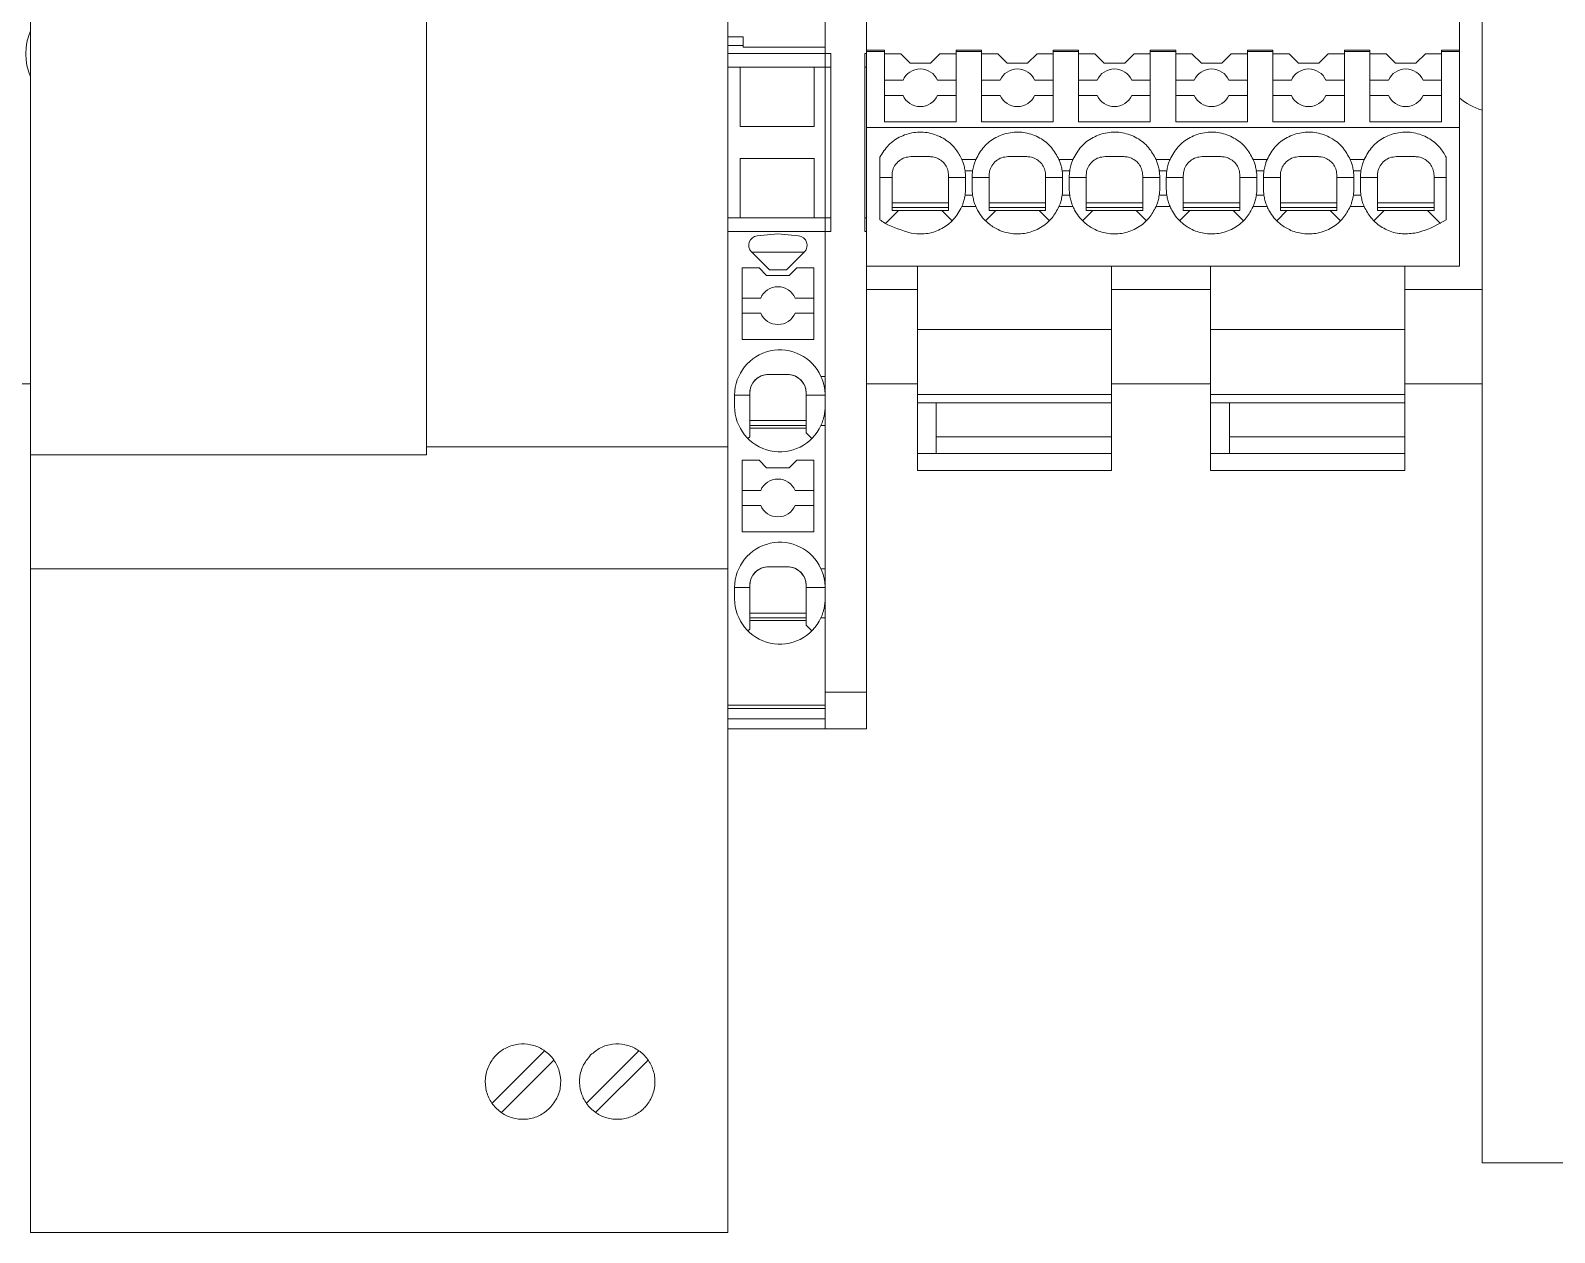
# Model space of a CAD drawing. Header units: millimetres. Extents: x 91 to 341, y 63 to 263.
# Drawn here: x 161.93 to 202.35, y 168.29 to 200.16 of the extents above; entities that cross this region are included whole.
import ezdxf

# ---------------------------------------------------------------- set-up
doc = ezdxf.new("R2010")
doc.units = ezdxf.units.MM

msp = doc.modelspace()

# ---------------------------------------------------------------- linework, layer by layer
at = {"color": 7, "linetype": 'Continuous', "lineweight": 15}
for p, q in [((161.927, 188.903), (161.927, 233.289)), ((180.427, 189.124), (180.427, 233.289)), ((200.427, 229.139), (200.427, 170.139)), ((183.002, 216.759), (183.002, 199.548)), ((184.102, 199.548), (184.102, 216.759)), ((199.827, 201.589), (199.827, 199.639)), ((180.827, 199.992), (180.427, 199.992)), ((180.427, 199.764), (180.827, 199.764)), ((180.827, 199.992), (180.827, 199.764)), ((180.827, 199.764), (180.827, 199.714)), ((180.827, 199.714), (183.002, 199.714)), ((183.002, 199.714), (183.002, 199.548)), ((180.427, 199.548), (183.002, 199.548)), ((183.002, 199.548), (183.152, 199.548)), ((183.002, 199.189), (183.002, 199.548)), ((183.152, 199.548), (183.152, 194.83)), ((184.052, 194.83), (184.052, 199.548)), ((184.052, 199.548), (184.102, 199.548)), ((184.577, 199.639), (184.102, 199.639)), ((184.577, 199.604), (184.102, 199.604)), ((184.102, 199.189), (184.102, 199.548)), ((184.577, 199.639), (184.577, 199.604)), ((184.577, 199.604), (184.577, 197.739)), ((185.007, 199.539), (184.577, 199.539)), ((185.257, 199.289), (185.007, 199.539)), ((185.798, 199.289), (185.257, 199.289)), ((186.048, 199.539), (185.798, 199.289)), ((186.477, 199.539), (186.048, 199.539)), ((187.152, 199.639), (186.477, 199.639)), ((186.477, 199.604), (186.477, 199.639)), ((186.477, 197.739), (186.477, 199.604)), ((186.477, 199.604), (187.152, 199.604)), ((187.152, 199.639), (187.152, 199.604)), ((187.152, 199.604), (187.152, 197.739)), ((187.582, 199.539), (187.152, 199.539)), ((187.832, 199.289), (187.582, 199.539)), ((188.373, 199.289), (187.832, 199.289)), ((188.623, 199.539), (188.373, 199.289)), ((189.052, 199.539), (188.623, 199.539)), ((189.052, 199.604), (189.052, 199.639)), ((189.727, 199.639), (189.052, 199.639)), ((189.052, 197.739), (189.052, 199.604)), ((189.052, 199.604), (189.727, 199.604)), ((189.727, 199.639), (189.727, 199.604)), ((189.727, 199.604), (189.727, 197.739)), ((190.157, 199.539), (189.727, 199.539)), ((190.407, 199.289), (190.157, 199.539)), ((190.948, 199.289), (190.407, 199.289)), ((191.198, 199.539), (190.948, 199.289)), ((191.627, 199.539), (191.198, 199.539)), ((191.627, 199.604), (191.627, 199.639)), ((192.302, 199.639), (191.627, 199.639)), ((191.627, 197.739), (191.627, 199.604)), ((191.627, 199.604), (192.302, 199.604)), ((192.302, 199.639), (192.302, 199.604)), ((192.302, 199.604), (192.302, 197.739)), ((192.732, 199.539), (192.302, 199.539)), ((192.982, 199.289), (192.732, 199.539)), ((193.523, 199.289), (192.982, 199.289)), ((193.773, 199.539), (193.523, 199.289)), ((194.202, 199.539), (193.773, 199.539)), ((194.877, 199.639), (194.202, 199.639)), ((194.202, 199.604), (194.202, 199.639)), ((194.202, 197.739), (194.202, 199.604)), ((194.202, 199.604), (194.877, 199.604)), ((194.877, 199.639), (194.877, 199.604)), ((194.877, 199.604), (194.877, 197.739)), ((195.307, 199.539), (194.877, 199.539)), ((195.557, 199.289), (195.307, 199.539)), ((196.098, 199.289), (195.557, 199.289)), ((196.348, 199.539), (196.098, 199.289)), ((196.777, 199.539), (196.348, 199.539)), ((197.452, 199.639), (196.777, 199.639)), ((196.777, 199.604), (196.777, 199.639)), ((196.777, 197.739), (196.777, 199.604)), ((196.777, 199.604), (197.452, 199.604)), ((197.452, 199.639), (197.452, 199.604)), ((197.452, 199.604), (197.452, 197.739)), ((197.882, 199.539), (197.452, 199.539)), ((198.132, 199.289), (197.882, 199.539)), ((198.673, 199.289), (198.132, 199.289)), ((198.923, 199.539), (198.673, 199.289)), ((199.352, 199.539), (198.923, 199.539)), ((199.827, 199.639), (199.352, 199.639)), ((199.352, 199.604), (199.352, 199.639)), ((199.352, 197.739), (199.352, 199.604)), ((199.352, 199.604), (199.827, 199.604)), ((199.827, 199.639), (199.827, 199.604)), ((199.827, 199.604), (199.827, 197.589)), ((183.002, 199.189), (180.427, 199.189)), ((180.752, 199.189), (180.752, 197.614)), ((182.715, 197.614), (182.715, 199.189)), ((183.152, 199.189), (183.002, 199.189)), ((183.002, 195.189), (183.002, 199.189)), ((184.052, 199.189), (184.102, 199.189)), ((184.102, 195.189), (184.102, 199.189)), ((184.577, 198.839), (185.069, 198.839)), ((185.986, 198.839), (186.477, 198.839)), ((187.152, 198.839), (187.644, 198.839)), ((188.561, 198.839), (189.052, 198.839)), ((189.727, 198.839), (190.219, 198.839)), ((191.136, 198.839), (191.627, 198.839)), ((192.302, 198.839), (192.794, 198.839)), ((193.711, 198.839), (194.202, 198.839)), ((194.877, 198.839), (195.369, 198.839)), ((196.286, 198.839), (196.777, 198.839)), ((197.452, 198.839), (197.944, 198.839)), ((198.861, 198.839), (199.352, 198.839)), ((185.069, 198.439), (184.577, 198.439)), ((185.986, 198.439), (186.477, 198.439)), ((187.644, 198.439), (187.152, 198.439)), ((188.561, 198.439), (189.052, 198.439)), ((190.219, 198.439), (189.727, 198.439)), ((191.136, 198.439), (191.627, 198.439)), ((192.794, 198.439), (192.302, 198.439)), ((193.711, 198.439), (194.202, 198.439)), ((195.369, 198.439), (194.877, 198.439)), ((196.286, 198.439), (196.777, 198.439)), ((197.944, 198.439), (197.452, 198.439)), ((198.861, 198.439), (199.352, 198.439)), ((184.577, 197.739), (186.477, 197.739)), ((187.152, 197.739), (189.052, 197.739)), ((189.727, 197.739), (191.627, 197.739)), ((192.302, 197.739), (194.202, 197.739)), ((194.877, 197.739), (196.777, 197.739)), ((197.452, 197.739), (199.352, 197.739)), ((180.752, 197.614), (182.715, 197.614)), ((199.827, 197.589), (184.102, 197.589)), ((199.827, 193.914), (199.827, 197.589)), ((182.715, 196.764), (180.752, 196.764)), ((180.752, 196.764), (180.752, 195.189)), ((182.715, 195.189), (182.715, 196.764)), ((184.452, 195.139), (184.452, 196.797)), ((186.629, 196.739), (187, 196.739)), ((189.204, 196.739), (189.575, 196.739)), ((191.779, 196.739), (192.15, 196.739)), ((194.354, 196.739), (194.725, 196.739)), ((196.929, 196.739), (197.3, 196.739)), ((199.477, 196.797), (199.477, 195.139)), ((184.777, 196.264), (184.452, 196.264)), ((184.777, 196.314), (184.777, 196.264)), ((184.777, 196.264), (184.777, 195.389)), ((186.277, 196.264), (186.277, 196.314)), ((186.61, 196.264), (186.277, 196.264)), ((186.277, 196.264), (186.277, 195.389)), ((186.727, 196.264), (186.61, 196.264)), ((186.915, 196.438), (186.715, 196.438)), ((186.727, 196.264), (186.727, 195.964)), ((186.902, 195.964), (186.902, 196.264)), ((187.02, 196.264), (186.902, 196.264)), ((187.352, 196.264), (187.02, 196.264)), ((187.352, 196.264), (187.352, 196.314)), ((187.352, 196.264), (187.352, 195.389)), ((188.852, 196.264), (188.852, 196.314)), ((189.302, 196.264), (188.852, 196.264)), ((188.852, 196.264), (188.852, 195.389)), ((189.49, 196.438), (189.29, 196.438)), ((189.302, 195.964), (189.302, 196.264)), ((189.477, 196.264), (189.477, 195.964)), ((189.595, 196.264), (189.477, 196.264)), ((189.927, 196.264), (189.595, 196.264)), ((189.927, 196.264), (189.927, 196.314)), ((189.927, 196.264), (189.927, 195.389)), ((191.427, 196.264), (191.427, 196.314)), ((191.877, 196.264), (191.427, 196.264)), ((191.427, 196.264), (191.427, 195.389)), ((192.065, 196.438), (191.865, 196.438)), ((191.877, 195.964), (191.877, 196.264)), ((192.052, 196.264), (192.052, 195.964)), ((192.17, 196.264), (192.052, 196.264)), ((192.502, 196.264), (192.17, 196.264)), ((192.502, 196.264), (192.502, 196.314)), ((192.502, 196.264), (192.502, 195.389)), ((194.002, 196.264), (194.002, 196.314)), ((194.452, 196.264), (194.002, 196.264)), ((194.002, 196.264), (194.002, 195.389)), ((194.64, 196.438), (194.44, 196.438)), ((194.452, 195.964), (194.452, 196.264)), ((194.627, 195.964), (194.627, 196.264)), ((194.627, 196.264), (195.077, 196.264)), ((195.077, 196.314), (195.077, 196.264)), ((195.077, 196.264), (195.077, 195.389)), ((196.577, 196.264), (196.577, 196.314)), ((197.027, 196.264), (196.577, 196.264)), ((196.577, 196.264), (196.577, 195.389)), ((197.015, 196.438), (197.215, 196.438)), ((197.027, 195.964), (197.027, 196.264)), ((197.202, 196.264), (197.652, 196.264)), ((197.202, 196.264), (197.202, 195.964)), ((197.652, 196.314), (197.652, 196.264)), ((197.652, 196.264), (197.652, 195.389)), ((199.152, 196.264), (199.152, 196.314)), ((199.477, 196.264), (199.152, 196.264)), ((199.152, 196.264), (199.152, 195.389)), ((186.715, 195.79), (186.915, 195.79)), ((189.49, 195.79), (189.29, 195.79)), ((192.065, 195.79), (191.865, 195.79)), ((194.44, 195.79), (194.64, 195.79)), ((197.015, 195.79), (197.215, 195.79)), ((184.952, 195.389), (184.607, 195.043)), ((184.777, 195.589), (186.277, 195.589)), ((186.277, 195.464), (184.777, 195.464)), ((184.777, 195.389), (184.952, 195.389)), ((186.102, 195.389), (184.952, 195.389)), ((186.376, 195.115), (186.102, 195.389)), ((186.277, 195.389), (186.102, 195.389)), ((187, 195.489), (186.629, 195.489)), ((187.527, 195.389), (187.254, 195.115)), ((187.352, 195.589), (188.852, 195.589)), ((188.852, 195.464), (187.352, 195.464)), ((187.352, 195.389), (187.527, 195.389)), ((188.677, 195.389), (187.527, 195.389)), ((188.677, 195.389), (188.951, 195.115)), ((188.677, 195.389), (188.852, 195.389)), ((189.575, 195.489), (189.204, 195.489)), ((190.102, 195.389), (189.829, 195.115)), ((189.927, 195.589), (191.427, 195.589)), ((191.427, 195.464), (189.927, 195.464)), ((189.927, 195.389), (190.102, 195.389)), ((191.252, 195.389), (190.102, 195.389)), ((191.252, 195.389), (191.526, 195.115)), ((191.252, 195.389), (191.427, 195.389)), ((192.15, 195.489), (191.779, 195.489)), ((192.677, 195.389), (192.404, 195.115)), ((192.502, 195.589), (194.002, 195.589)), ((194.002, 195.464), (192.502, 195.464)), ((192.502, 195.389), (192.677, 195.389)), ((193.827, 195.389), (192.677, 195.389)), ((193.827, 195.389), (194.101, 195.115)), ((193.827, 195.389), (194.002, 195.389)), ((194.725, 195.489), (194.354, 195.489)), ((195.252, 195.389), (194.979, 195.115)), ((195.077, 195.589), (196.577, 195.589)), ((196.577, 195.464), (195.077, 195.464)), ((195.077, 195.389), (195.252, 195.389)), ((196.402, 195.389), (195.252, 195.389)), ((196.402, 195.389), (196.676, 195.115)), ((196.402, 195.389), (196.577, 195.389)), ((197.3, 195.489), (196.929, 195.489)), ((197.554, 195.115), (197.827, 195.389)), ((199.152, 195.589), (197.652, 195.589)), ((197.652, 195.464), (199.152, 195.464)), ((197.652, 195.389), (197.827, 195.389)), ((197.827, 195.389), (198.977, 195.389)), ((198.977, 195.389), (199.323, 195.043)), ((199.152, 195.389), (198.977, 195.389)), ((183.002, 195.189), (180.427, 195.189)), ((183.002, 194.83), (180.427, 194.83)), ((183.152, 195.189), (183.002, 195.189)), ((183.002, 194.83), (183.002, 195.189)), ((183.152, 194.83), (183.002, 194.83)), ((183.002, 194.83), (183.002, 182.619)), ((183.002, 194.83), (183.002, 190.989)), ((184.052, 195.189), (184.102, 195.189)), ((184.102, 194.83), (184.052, 194.83)), ((184.102, 194.83), (184.102, 195.189)), ((184.102, 182.619), (184.102, 194.83)), ((181.752, 194.765), (181.204, 194.713)), ((182.301, 194.713), (181.752, 194.765)), ((181.051, 194.287), (181.524, 193.814)), ((182.446, 194.279), (181.059, 194.279)), ((181.981, 193.814), (182.454, 194.287)), ((181.252, 193.864), (180.802, 193.864)), ((180.802, 193.864), (180.802, 191.964)), ((181.452, 193.664), (181.252, 193.864)), ((182.052, 193.664), (181.452, 193.664)), ((181.981, 193.814), (181.524, 193.814)), ((182.252, 193.864), (182.052, 193.664)), ((182.702, 193.864), (182.252, 193.864)), ((182.702, 191.964), (182.702, 193.864)), ((184.102, 193.914), (199.827, 193.914)), ((185.452, 193.914), (185.452, 192.229)), ((190.602, 193.914), (190.602, 192.229)), ((190.602, 193.28), (190.602, 193.914)), ((193.227, 193.28), (193.227, 193.914)), ((193.227, 193.914), (193.227, 192.229)), ((198.377, 193.914), (198.377, 192.229)), ((185.452, 193.289), (184.102, 193.289)), ((193.227, 193.289), (190.602, 193.289)), ((200.427, 193.289), (198.377, 193.289)), ((180.802, 193.064), (181.294, 193.064)), ((182.211, 193.064), (182.702, 193.064)), ((181.294, 192.664), (180.802, 192.664)), ((182.211, 192.664), (182.702, 192.664)), ((190.602, 192.229), (185.452, 192.229)), ((190.602, 191.393), (190.602, 192.128)), ((190.602, 192.118), (190.602, 191.736)), ((190.602, 192.031), (190.602, 192.032)), ((190.602, 191.736), (190.602, 192.031)), ((198.377, 192.229), (193.227, 192.229)), ((193.227, 191.393), (193.227, 192.128)), ((193.227, 192.118), (193.227, 191.736)), ((193.227, 192.032), (193.227, 192.031)), ((193.227, 192.031), (193.227, 191.736)), ((198.377, 192.229), (198.377, 190.505)), ((180.802, 191.964), (182.702, 191.964)), ((190.602, 190.939), (190.602, 191.393)), ((193.227, 190.939), (193.227, 191.393)), ((160.927, 190.789), (161.927, 190.789)), ((182.893, 190.989), (183.002, 190.989)), ((184.102, 190.789), (185.452, 190.789)), ((190.602, 190.789), (193.227, 190.789)), ((198.377, 190.789), (200.427, 190.789)), ((180.602, 190.189), (180.602, 190.489)), ((181.002, 190.489), (180.602, 190.489)), ((181.002, 190.539), (181.002, 190.489)), ((181.002, 189.389), (181.002, 190.489)), ((182.502, 190.489), (182.502, 190.539)), ((183.002, 190.489), (182.502, 190.489)), ((182.502, 190.489), (182.502, 189.489)), ((190.602, 190.505), (185.452, 190.505)), ((185.452, 190.505), (185.452, 190.289)), ((190.602, 188.489), (190.602, 190.759)), ((190.602, 190.505), (190.602, 190.289)), ((193.227, 188.489), (193.227, 190.759)), ((193.227, 190.505), (193.227, 190.289)), ((198.377, 190.505), (193.227, 190.505)), ((198.377, 190.505), (198.377, 190.289)), ((190.602, 190.289), (185.452, 190.289)), ((185.452, 190.289), (185.452, 188.939)), ((185.952, 190.289), (185.952, 189.239)), ((185.952, 188.939), (185.952, 190.289)), ((190.602, 190.289), (190.602, 189.239)), ((190.602, 190.289), (190.602, 190.289)), ((193.227, 190.289), (193.227, 190.289)), ((193.227, 190.289), (193.227, 188.939)), ((198.377, 190.289), (193.227, 190.289)), ((193.727, 188.939), (193.727, 190.289)), ((198.377, 190.289), (198.377, 189.389)), ((182.502, 189.814), (181.002, 189.814)), ((181.002, 189.689), (182.502, 189.689)), ((181.002, 189.614), (182.502, 189.614)), ((183.002, 189.689), (182.893, 189.689)), ((183.002, 189.689), (183.002, 185.889)), ((180.954, 189.34), (181.002, 189.389)), ((182.502, 189.489), (182.651, 189.34)), ((190.602, 189.389), (185.952, 189.389)), ((185.952, 189.389), (185.952, 188.939)), ((185.952, 189.239), (185.952, 189.239)), ((198.377, 189.389), (193.727, 189.389)), ((198.377, 189.389), (198.377, 188.939)), ((161.927, 188.906), (172.431, 188.906)), ((161.927, 185.887), (161.927, 188.906)), ((172.431, 189.124), (180.427, 189.124)), ((172.431, 188.906), (172.431, 189.124)), ((180.427, 185.887), (180.427, 189.124)), ((185.452, 188.939), (185.952, 188.939)), ((185.452, 188.939), (185.452, 188.489)), ((185.952, 188.939), (190.602, 188.939)), ((190.602, 188.489), (190.602, 188.939)), ((193.227, 188.939), (193.227, 188.489)), ((193.227, 188.939), (193.727, 188.939)), ((193.727, 188.939), (198.377, 188.939)), ((198.377, 188.489), (198.377, 188.939)), ((181.252, 188.764), (180.802, 188.764)), ((180.802, 188.764), (180.802, 186.864)), ((181.452, 188.564), (181.252, 188.764)), ((182.052, 188.564), (181.452, 188.564)), ((182.252, 188.764), (182.052, 188.564)), ((182.702, 188.764), (182.252, 188.764)), ((182.702, 186.864), (182.702, 188.764)), ((190.602, 188.489), (185.452, 188.489)), ((190.602, 188.489), (190.602, 188.489)), ((193.227, 188.489), (193.227, 188.489)), ((198.377, 188.489), (193.227, 188.489)), ((180.802, 187.964), (181.294, 187.964)), ((182.211, 187.964), (182.702, 187.964)), ((181.294, 187.564), (180.802, 187.564)), ((182.211, 187.564), (182.702, 187.564)), ((180.802, 186.864), (182.702, 186.864)), ((180.427, 185.887), (161.927, 185.887)), ((161.927, 168.289), (161.927, 185.887)), ((180.427, 168.289), (180.427, 185.887)), ((182.893, 185.889), (183.002, 185.889)), ((180.602, 185.089), (180.602, 185.389)), ((181.002, 185.389), (180.602, 185.389)), ((181.002, 185.439), (181.002, 185.389)), ((181.002, 184.289), (181.002, 185.389)), ((182.502, 185.389), (182.502, 185.439)), ((183.002, 185.389), (182.502, 185.389)), ((182.502, 185.389), (182.502, 184.389)), ((182.502, 184.714), (181.002, 184.714)), ((181.002, 184.589), (182.502, 184.589)), ((181.002, 184.514), (182.502, 184.514)), ((182.502, 184.389), (182.651, 184.24)), ((183.002, 184.589), (182.893, 184.589)), ((183.002, 184.589), (183.002, 182.267)), ((180.954, 184.24), (181.002, 184.289)), ((183.002, 182.619), (184.102, 182.619)), ((184.102, 181.639), (184.102, 182.619)), ((183.002, 182.267), (180.427, 182.267)), ((183.002, 182.182), (180.427, 182.182)), ((180.427, 181.912), (183.002, 181.912)), ((183.002, 182.267), (183.002, 182.182)), ((183.002, 182.182), (183.002, 181.651)), ((180.427, 181.639), (183.002, 181.639)), ((183.002, 181.651), (183.002, 181.639)), ((183.002, 181.639), (184.102, 181.639)), ((174.17, 171.716), (175.562, 173.109)), ((176.67, 171.716), (178.062, 173.109)), ((175.81, 172.861), (174.417, 171.469)), ((178.31, 172.861), (176.917, 171.469)), ((211.677, 170.139), (200.427, 170.139)), ((161.927, 168.289), (180.427, 168.289))]:
    msp.add_line(p, q, dxfattribs=at)
at = {"color": 7, "linetype": 'Continuous', "lineweight": 15, "flags": 128}
for points in [[(185.452, 192.229), (185.452, 191.925), (185.452, 191.63), (185.452, 191.354), (185.452, 191.104), (185.452, 190.888), (185.452, 190.713), (185.452, 190.584), (185.452, 190.505)], [(190.602, 192.229), (190.602, 191.925), (190.602, 191.63), (190.602, 191.354), (190.602, 191.104), (190.602, 190.888), (190.602, 190.713), (190.602, 190.584), (190.602, 190.505)], [(193.227, 192.229), (193.227, 191.925), (193.227, 191.63), (193.227, 191.354), (193.227, 191.104), (193.227, 190.888), (193.227, 190.713), (193.227, 190.584), (193.227, 190.505)], [(190.602, 189.239), (190.602, 189.325), (190.602, 189.376), (190.602, 189.388), (190.602, 189.359), (190.602, 189.293), (190.602, 189.194), (190.602, 189.072), (190.602, 188.939)]]:
    msp.add_lwpolyline(points, dxfattribs=at)
at = {"color": 7, "linetype": 'Continuous', "lineweight": 15}
for centre, radius, start, end in [((163.352, 199.539), 1.55, 156.8319, 203.1681), ((185.527, 198.639), 0.5, 23.5792, 156.4208), ((188.102, 198.639), 0.5, 23.5792, 156.4208), ((190.677, 198.639), 0.5, 23.5792, 156.4208), ((193.252, 198.639), 0.5, 23.5792, 156.4208), ((195.827, 198.639), 0.5, 23.5792, 156.4208), ((198.402, 198.639), 0.5, 23.5792, 156.4208), ((185.527, 198.639), 0.5, 203.5772, 336.4228), ((188.102, 198.639), 0.5, 203.5772, 336.4228), ((190.677, 198.639), 0.5, 203.5772, 336.4228), ((193.252, 198.639), 0.5, 203.5772, 336.4228), ((195.827, 198.639), 0.5, 203.5772, 336.4228), ((198.402, 198.639), 0.5, 203.5772, 336.4228), ((200.852, 199.539), 1.55, 228.6016, 254.086), ((185.527, 196.264), 1.2, 0, 8.3295), ((188.102, 196.264), 1.2, 171.6705, 180), ((188.102, 196.264), 1.2, 360, 8.3295), ((190.677, 196.264), 1.2, 171.6705, 180), ((190.677, 196.264), 1.2, 360, 8.3295), ((193.252, 196.264), 1.2, 171.6705, 180), ((193.252, 196.264), 1.2, 360, 8.3295), ((195.827, 196.264), 1.2, 171.6705, 180), ((195.827, 196.264), 1.2, 360, 8.3295), ((198.402, 196.264), 1.2, 171.6705, 180), ((185.527, 195.964), 1.2, 351.6705, 0), ((188.102, 195.964), 1.2, 180, 188.3295), ((188.102, 195.964), 1.2, 351.6705, 0), ((190.677, 195.964), 1.2, 180, 188.3295), ((190.677, 195.964), 1.2, 351.6705, 0), ((193.252, 195.964), 1.2, 180, 188.3295), ((193.252, 195.964), 1.2, 351.6705, 0), ((195.827, 195.964), 1.2, 180, 188.3295), ((195.827, 195.964), 1.2, 351.6705, 0), ((198.402, 195.964), 1.2, 180, 188.3295), ((181.227, 194.464), 0.25, 95.4405, 224.9999), ((181.227, 194.464), 0.25, 95.4405, 224.9999), ((182.277, 194.464), 0.25, 315, 84.5597), ((181.752, 192.864), 0.5, 23.5782, 156.4218), ((181.752, 192.864), 0.5, 23.5782, 156.4218), ((181.752, 192.864), 0.5, 203.5782, 336.4218), ((181.802, 190.489), 1.2, 24.6243, 180), ((181.802, 190.489), 1.2, 24.6243, 180), ((181.502, 190.539), 0.5, 90, 180), ((182.002, 190.539), 0.5, 0, 90), ((181.802, 190.189), 1.2, 180, 335.3757), ((181.752, 187.764), 0.5, 23.5782, 156.4218), ((181.752, 187.764), 0.5, 23.5782, 156.4218), ((181.752, 187.764), 0.5, 203.5782, 336.4218), ((181.802, 185.389), 1.2, 24.6243, 180), ((181.802, 185.389), 1.2, 24.6243, 180), ((181.502, 185.439), 0.5, 90, 180), ((182.002, 185.439), 0.5, 0, 90), ((181.802, 185.089), 1.2, 180, 335.3757)]:
    msp.add_arc(centre, radius, start, end, dxfattribs=at)
msp.add_open_spline([(172.434, 204.492), (172.434, 201.933), (172.433, 196.817), (172.431, 191.688), (172.431, 189.124)], degree=3, dxfattribs=at)
for points, knots in [([(184.452, 196.797), (184.524, 196.911), (184.666, 197.139), (185.008, 197.369), (185.4, 197.48), (185.81, 197.454), (186.186, 197.293), (186.472, 197.04), (186.582, 196.83), (186.629, 196.739)], [0, 0, 0, 0, 0.147363, 0.294713, 0.442402, 0.590498, 0.738658, 0.886672, 1, 1, 1, 1]), ([(187, 196.739), (187.065, 196.856), (187.195, 197.092), (187.524, 197.34), (187.91, 197.472), (188.321, 197.467), (188.705, 197.327), (189.021, 197.076), (189.145, 196.848), (189.204, 196.739)], [0, 0, 0, 0, 0.143948, 0.287889, 0.432095, 0.576765, 0.721531, 0.866201, 1, 1, 1, 1]), ([(189.575, 196.739), (189.64, 196.856), (189.77, 197.092), (190.099, 197.34), (190.485, 197.472), (190.896, 197.467), (191.28, 197.327), (191.596, 197.076), (191.72, 196.848), (191.779, 196.739)], [0, 0, 0, 0, 0.143948, 0.287889, 0.432095, 0.576765, 0.721531, 0.866201, 1, 1, 1, 1]), ([(192.15, 196.739), (192.215, 196.856), (192.345, 197.092), (192.674, 197.34), (193.06, 197.472), (193.471, 197.467), (193.855, 197.327), (194.171, 197.076), (194.295, 196.848), (194.354, 196.739)], [0, 0, 0, 0, 0.1439484, 0.2878886, 0.4320949, 0.5767645, 0.7215308, 0.8662006, 1, 1, 1, 1]), ([(194.725, 196.739), (194.79, 196.856), (194.92, 197.092), (195.249, 197.34), (195.635, 197.472), (196.046, 197.467), (196.43, 197.327), (196.746, 197.076), (196.87, 196.848), (196.929, 196.739)], [0, 0, 0, 0, 0.143948, 0.287889, 0.432095, 0.576765, 0.721531, 0.866201, 1, 1, 1, 1]), ([(197.3, 196.739), (197.365, 196.856), (197.495, 197.092), (197.824, 197.34), (198.21, 197.472), (198.621, 197.467), (199.005, 197.327), (199.303, 197.09), (199.425, 196.886), (199.477, 196.797)], [0, 0, 0, 0, 0.147323, 0.294638, 0.442226, 0.590287, 0.738447, 0.886509, 1, 1, 1, 1]), ([(185.277, 196.814), (185.221, 196.808), (185.113, 196.798), (184.959, 196.712), (184.844, 196.582), (184.785, 196.438), (184.78, 196.349), (184.777, 196.314)], [0, 0, 0, 0, 0.24189, 0.461576, 0.682395, 0.874936, 1, 1, 1, 1]), ([(185.777, 196.814), (185.731, 196.814), (185.652, 196.814), (185.521, 196.814), (185.395, 196.814), (185.32, 196.814), (185.277, 196.814)], [0, 0, 0, 0, 0.303708, 0.511417, 0.719426, 1, 1, 1, 1]), ([(186.277, 196.314), (186.273, 196.363), (186.265, 196.461), (186.199, 196.595), (186.1, 196.705), (185.97, 196.783), (185.858, 196.812), (185.793, 196.813), (185.777, 196.814)], [0, 0, 0, 0, 0.1739112, 0.3477622, 0.524107, 0.7159768, 0.9339479, 1, 1, 1, 1]), ([(186.629, 196.739), (186.637, 196.721), (186.652, 196.685), (186.689, 196.576), (186.707, 196.482), (186.715, 196.438)], [0, 0, 0, 0, 0.343173, 0.68564, 1, 1, 1, 1]), ([(186.915, 196.438), (186.924, 196.487), (186.943, 196.586), (186.98, 196.69), (186.994, 196.724), (187, 196.739)], [0, 0, 0, 0, 0.3493684, 0.6982757, 1, 1, 1, 1]), ([(187.852, 196.814), (187.796, 196.808), (187.688, 196.798), (187.534, 196.712), (187.419, 196.582), (187.36, 196.438), (187.355, 196.349), (187.352, 196.314)], [0, 0, 0, 0, 0.24189, 0.461576, 0.682395, 0.874936, 1, 1, 1, 1]), ([(188.352, 196.814), (188.306, 196.814), (188.227, 196.814), (188.096, 196.814), (187.97, 196.814), (187.895, 196.814), (187.852, 196.814)], [0, 0, 0, 0, 0.303708, 0.511417, 0.719426, 1, 1, 1, 1]), ([(188.852, 196.314), (188.848, 196.363), (188.84, 196.461), (188.774, 196.595), (188.675, 196.705), (188.545, 196.783), (188.433, 196.812), (188.368, 196.813), (188.352, 196.814)], [0, 0, 0, 0, 0.1739113, 0.3477622, 0.5241071, 0.7159769, 0.933948, 1, 1, 1, 1]), ([(189.204, 196.739), (189.212, 196.721), (189.227, 196.685), (189.264, 196.576), (189.282, 196.482), (189.29, 196.438)], [0, 0, 0, 0, 0.343173, 0.68564, 1, 1, 1, 1]), ([(189.49, 196.438), (189.499, 196.487), (189.518, 196.586), (189.555, 196.69), (189.569, 196.724), (189.575, 196.739)], [0, 0, 0, 0, 0.349368, 0.698276, 1, 1, 1, 1]), ([(190.427, 196.814), (190.371, 196.808), (190.263, 196.798), (190.109, 196.712), (189.994, 196.582), (189.935, 196.438), (189.93, 196.349), (189.927, 196.314)], [0, 0, 0, 0, 0.24189, 0.461576, 0.682395, 0.874936, 1, 1, 1, 1]), ([(190.927, 196.814), (190.881, 196.814), (190.802, 196.814), (190.671, 196.814), (190.545, 196.814), (190.47, 196.814), (190.427, 196.814)], [0, 0, 0, 0, 0.303708, 0.511417, 0.719426, 1, 1, 1, 1]), ([(191.427, 196.314), (191.423, 196.363), (191.415, 196.461), (191.349, 196.595), (191.25, 196.705), (191.12, 196.783), (191.008, 196.812), (190.943, 196.813), (190.927, 196.814)], [0, 0, 0, 0, 0.173911, 0.347762, 0.524107, 0.715977, 0.933948, 1, 1, 1, 1]), ([(191.779, 196.739), (191.787, 196.721), (191.802, 196.685), (191.839, 196.576), (191.857, 196.482), (191.865, 196.438)], [0, 0, 0, 0, 0.343173, 0.68564, 1, 1, 1, 1]), ([(192.065, 196.438), (192.074, 196.487), (192.093, 196.586), (192.13, 196.69), (192.144, 196.724), (192.15, 196.739)], [0, 0, 0, 0, 0.349368, 0.698276, 1, 1, 1, 1]), ([(193.002, 196.814), (192.946, 196.808), (192.838, 196.798), (192.684, 196.712), (192.569, 196.582), (192.51, 196.438), (192.505, 196.349), (192.502, 196.314)], [0, 0, 0, 0, 0.24189, 0.461576, 0.682395, 0.874936, 1, 1, 1, 1]), ([(193.502, 196.814), (193.456, 196.814), (193.377, 196.814), (193.246, 196.814), (193.12, 196.814), (193.045, 196.814), (193.002, 196.814)], [0, 0, 0, 0, 0.303708, 0.511417, 0.719426, 1, 1, 1, 1]), ([(194.002, 196.314), (193.998, 196.363), (193.99, 196.461), (193.924, 196.595), (193.825, 196.705), (193.695, 196.783), (193.583, 196.812), (193.518, 196.813), (193.502, 196.814)], [0, 0, 0, 0, 0.173911, 0.347762, 0.524107, 0.715977, 0.933948, 1, 1, 1, 1]), ([(194.354, 196.739), (194.362, 196.721), (194.377, 196.685), (194.414, 196.576), (194.432, 196.482), (194.44, 196.438)], [0, 0, 0, 0, 0.343173, 0.68564, 1, 1, 1, 1]), ([(194.64, 196.438), (194.649, 196.487), (194.668, 196.586), (194.705, 196.69), (194.719, 196.724), (194.725, 196.739)], [0, 0, 0, 0, 0.3493684, 0.6982757, 1, 1, 1, 1]), ([(195.577, 196.814), (195.521, 196.808), (195.413, 196.798), (195.259, 196.712), (195.144, 196.582), (195.085, 196.438), (195.08, 196.349), (195.077, 196.314)], [0, 0, 0, 0, 0.24189, 0.461576, 0.682395, 0.874936, 1, 1, 1, 1]), ([(196.077, 196.814), (196.031, 196.814), (195.952, 196.814), (195.821, 196.814), (195.695, 196.814), (195.62, 196.814), (195.577, 196.814)], [0, 0, 0, 0, 0.303708, 0.511417, 0.719426, 1, 1, 1, 1]), ([(196.577, 196.314), (196.573, 196.363), (196.565, 196.461), (196.499, 196.595), (196.4, 196.705), (196.27, 196.783), (196.158, 196.812), (196.093, 196.813), (196.077, 196.814)], [0, 0, 0, 0, 0.173911, 0.347762, 0.524107, 0.715977, 0.933948, 1, 1, 1, 1]), ([(196.929, 196.739), (196.937, 196.721), (196.952, 196.685), (196.989, 196.576), (197.007, 196.482), (197.015, 196.438)], [0, 0, 0, 0, 0.343173, 0.68564, 1, 1, 1, 1]), ([(197.215, 196.438), (197.224, 196.487), (197.243, 196.586), (197.28, 196.69), (197.294, 196.724), (197.3, 196.739)], [0, 0, 0, 0, 0.349368, 0.698276, 1, 1, 1, 1]), ([(198.152, 196.814), (198.096, 196.808), (197.988, 196.798), (197.834, 196.712), (197.719, 196.582), (197.66, 196.438), (197.655, 196.349), (197.652, 196.314)], [0, 0, 0, 0, 0.2418897, 0.4615764, 0.6823952, 0.8749362, 1, 1, 1, 1]), ([(198.152, 196.814), (198.199, 196.814), (198.278, 196.814), (198.409, 196.814), (198.535, 196.814), (198.609, 196.814), (198.652, 196.814)], [0, 0, 0, 0, 0.303708, 0.511417, 0.719425, 1, 1, 1, 1]), ([(199.152, 196.314), (199.148, 196.363), (199.14, 196.461), (199.074, 196.595), (198.975, 196.705), (198.845, 196.783), (198.733, 196.812), (198.668, 196.813), (198.652, 196.814)], [0, 0, 0, 0, 0.173911, 0.347762, 0.524107, 0.715977, 0.933948, 1, 1, 1, 1]), ([(186.715, 195.79), (186.705, 195.74), (186.687, 195.641), (186.65, 195.537), (186.636, 195.504), (186.629, 195.489)], [0, 0, 0, 0, 0.3493685, 0.6982759, 1, 1, 1, 1]), ([(187, 195.489), (186.993, 195.507), (186.978, 195.543), (186.94, 195.652), (186.923, 195.745), (186.915, 195.79)], [0, 0, 0, 0, 0.343173, 0.68564, 1, 1, 1, 1]), ([(189.29, 195.79), (189.28, 195.74), (189.262, 195.641), (189.225, 195.537), (189.211, 195.504), (189.204, 195.489)], [0, 0, 0, 0, 0.3493686, 0.6982761, 1, 1, 1, 1]), ([(189.575, 195.489), (189.568, 195.507), (189.553, 195.543), (189.515, 195.652), (189.498, 195.745), (189.49, 195.79)], [0, 0, 0, 0, 0.343173, 0.68564, 1, 1, 1, 1]), ([(191.865, 195.79), (191.855, 195.74), (191.837, 195.641), (191.8, 195.537), (191.786, 195.504), (191.779, 195.489)], [0, 0, 0, 0, 0.3493686, 0.6982761, 1, 1, 1, 1]), ([(192.15, 195.489), (192.143, 195.507), (192.128, 195.543), (192.09, 195.652), (192.073, 195.745), (192.065, 195.79)], [0, 0, 0, 0, 0.3431731, 0.6856402, 1, 1, 1, 1]), ([(194.44, 195.79), (194.43, 195.74), (194.412, 195.641), (194.375, 195.537), (194.361, 195.504), (194.354, 195.489)], [0, 0, 0, 0, 0.349369, 0.698276, 1, 1, 1, 1]), ([(194.725, 195.489), (194.718, 195.507), (194.703, 195.543), (194.665, 195.652), (194.648, 195.745), (194.64, 195.79)], [0, 0, 0, 0, 0.3431731, 0.6856403, 1, 1, 1, 1]), ([(197.015, 195.79), (197.005, 195.74), (196.987, 195.641), (196.95, 195.537), (196.936, 195.504), (196.929, 195.489)], [0, 0, 0, 0, 0.349369, 0.698276, 1, 1, 1, 1]), ([(197.3, 195.489), (197.293, 195.507), (197.278, 195.543), (197.24, 195.652), (197.223, 195.745), (197.215, 195.79)], [0, 0, 0, 0, 0.3431732, 0.6856404, 1, 1, 1, 1]), ([(186.629, 195.489), (186.562, 195.367), (186.473, 195.204), (186.243, 194.989), (185.977, 194.828), (185.615, 194.746), (185.386, 194.775), (185.289, 194.788)], [0, 0, 0, 0, 0.25834, 0.344966, 0.584018, 0.823538, 1, 1, 1, 1]), ([(189.204, 195.489), (189.149, 195.386), (189.031, 195.166), (188.728, 194.915), (188.35, 194.766), (187.95, 194.753), (187.599, 194.856), (187.289, 195.057), (187.099, 195.281), (187.02, 195.447), (187, 195.489)], [0, 0, 0, 0, 0.12736, 0.271877, 0.416683, 0.554379, 0.686417, 0.798398, 0.949368, 1, 1, 1, 1]), ([(191.779, 195.489), (191.724, 195.386), (191.606, 195.166), (191.303, 194.915), (190.925, 194.766), (190.525, 194.753), (190.174, 194.856), (189.864, 195.057), (189.674, 195.281), (189.595, 195.447), (189.575, 195.489)], [0, 0, 0, 0, 0.12736, 0.271877, 0.416683, 0.554379, 0.686417, 0.798398, 0.949368, 1, 1, 1, 1]), ([(194.354, 195.489), (194.299, 195.386), (194.181, 195.166), (193.878, 194.915), (193.5, 194.766), (193.1, 194.753), (192.749, 194.856), (192.439, 195.057), (192.249, 195.281), (192.17, 195.447), (192.15, 195.489)], [0, 0, 0, 0, 0.12736, 0.271877, 0.416683, 0.554379, 0.686417, 0.798398, 0.949368, 1, 1, 1, 1]), ([(196.929, 195.489), (196.874, 195.386), (196.756, 195.166), (196.453, 194.915), (196.075, 194.766), (195.675, 194.753), (195.324, 194.856), (195.014, 195.057), (194.824, 195.281), (194.745, 195.447), (194.725, 195.489)], [0, 0, 0, 0, 0.12736, 0.271877, 0.416683, 0.554379, 0.686417, 0.798398, 0.949368, 1, 1, 1, 1]), ([(198.641, 194.788), (198.515, 194.774), (198.263, 194.747), (197.892, 194.857), (197.64, 195.025), (197.435, 195.236), (197.355, 195.385), (197.3, 195.489)], [0, 0, 0, 0, 0.2271854, 0.4542849, 0.6850482, 0.7821314, 1, 1, 1, 1]), ([(185.289, 194.788), (185.045, 194.859), (184.749, 194.945), (184.497, 195.11), (184.452, 195.139)], [0, 0, 0, 0, 0.824218, 1, 1, 1, 1]), ([(199.477, 195.139), (199.258, 195.015), (198.992, 194.865), (198.693, 194.799), (198.641, 194.788)], [0, 0, 0, 0, 0.8242084, 1, 1, 1, 1]), ([(181.502, 191.039), (181.447, 191.034), (181.341, 191.024), (181.193, 190.942), (181.081, 190.822), (181.013, 190.682), (181.006, 190.583), (181.002, 190.539)], [0, 0, 0, 0, 0.244717, 0.468069, 0.657226, 0.847198, 1, 1, 1, 1]), ([(181.502, 191.039), (181.56, 191.039), (181.648, 191.039), (181.795, 191.039), (181.907, 191.039), (181.972, 191.039), (182.002, 191.039)], [0, 0, 0, 0, 0.387804, 0.599062, 0.810983, 1, 1, 1, 1]), ([(182.002, 191.039), (182.06, 191.033), (182.178, 191.022), (182.339, 190.924), (182.45, 190.782), (182.497, 190.646), (182.501, 190.566), (182.502, 190.539)], [0, 0, 0, 0, 0.240236, 0.490055, 0.706896, 0.899731, 1, 1, 1, 1]), ([(182.893, 190.989), (182.905, 190.962), (182.928, 190.909), (182.958, 190.818), (182.981, 190.722), (182.994, 190.635), (183.001, 190.556), (183.002, 190.511), (183.002, 190.489)], [0, 0, 0, 0, 0.20132, 0.406652, 0.584737, 0.767523, 0.882941, 1, 1, 1, 1]), ([(183.002, 190.189), (183.002, 190.157), (183, 190.091), (182.988, 189.997), (182.97, 189.907), (182.947, 189.826), (182.921, 189.753), (182.903, 189.71), (182.893, 189.689)], [0, 0, 0, 0, 0.166846, 0.338751, 0.505464, 0.675849, 0.836883, 1, 1, 1, 1]), ([(181.502, 185.939), (181.447, 185.934), (181.341, 185.924), (181.193, 185.842), (181.081, 185.722), (181.013, 185.582), (181.006, 185.483), (181.002, 185.439)], [0, 0, 0, 0, 0.244717, 0.468069, 0.657226, 0.847198, 1, 1, 1, 1]), ([(181.502, 185.939), (181.56, 185.939), (181.648, 185.939), (181.795, 185.939), (181.907, 185.939), (181.972, 185.939), (182.002, 185.939)], [0, 0, 0, 0, 0.387804, 0.599062, 0.810983, 1, 1, 1, 1]), ([(182.002, 185.939), (182.06, 185.933), (182.178, 185.922), (182.339, 185.824), (182.45, 185.682), (182.497, 185.546), (182.501, 185.466), (182.502, 185.439)], [0, 0, 0, 0, 0.240236, 0.490055, 0.706896, 0.899731, 1, 1, 1, 1]), ([(182.893, 185.889), (182.905, 185.862), (182.928, 185.809), (182.958, 185.718), (182.981, 185.622), (182.994, 185.535), (183.001, 185.456), (183.002, 185.411), (183.002, 185.389)], [0, 0, 0, 0, 0.20132, 0.406652, 0.584737, 0.767523, 0.882941, 1, 1, 1, 1]), ([(183.002, 185.089), (183.002, 185.057), (183, 184.991), (182.988, 184.897), (182.97, 184.807), (182.947, 184.726), (182.921, 184.653), (182.903, 184.61), (182.893, 184.589)], [0, 0, 0, 0, 0.166846, 0.338751, 0.505464, 0.675849, 0.836883, 1, 1, 1, 1]), ([(175.697, 171.582), (175.612, 171.512), (175.443, 171.372), (175.117, 171.279), (174.786, 171.292), (174.48, 171.408), (174.227, 171.615), (174.049, 171.898), (173.971, 172.234), (174.013, 172.584), (174.143, 172.84), (174.322, 173.046), (174.541, 173.203), (174.863, 173.299), (175.196, 173.286), (175.427, 173.197), (175.636, 173.063), (175.82, 172.881), (175.969, 172.571), (176.007, 172.228), (175.93, 171.872), (175.776, 171.68), (175.697, 171.582)], [0, 0, 0, 0, 0.052007, 0.10408, 0.154715, 0.204665, 0.255557, 0.308571, 0.364028, 0.421203, 0.478528, 0.500179, 0.552166, 0.604208, 0.655034, 0.705301, 0.718523, 0.772672, 0.826753, 0.882559, 0.939853, 1, 1, 1, 1]), ([(176.783, 172.996), (176.868, 173.066), (177.037, 173.206), (177.364, 173.298), (177.695, 173.286), (178.003, 173.167), (178.257, 172.958), (178.433, 172.674), (178.508, 172.339), (178.466, 171.99), (178.336, 171.736), (178.157, 171.532), (177.939, 171.375), (177.618, 171.279), (177.286, 171.292), (177.055, 171.38), (176.845, 171.514), (176.66, 171.698), (176.51, 172.008), (176.473, 172.353), (176.552, 172.708), (176.705, 172.899), (176.783, 172.996)], [0, 0, 0, 0, 0.051986, 0.104028, 0.154854, 0.205121, 0.256173, 0.309055, 0.364192, 0.421148, 0.478586, 0.49992, 0.551927, 0.603999, 0.654634, 0.704584, 0.718462, 0.772893, 0.827252, 0.883421, 0.940848, 1, 1, 1, 1])]:
    msp.add_open_spline(points, degree=3, knots=knots, dxfattribs=at)

doc.saveas('drawing.dxf')
